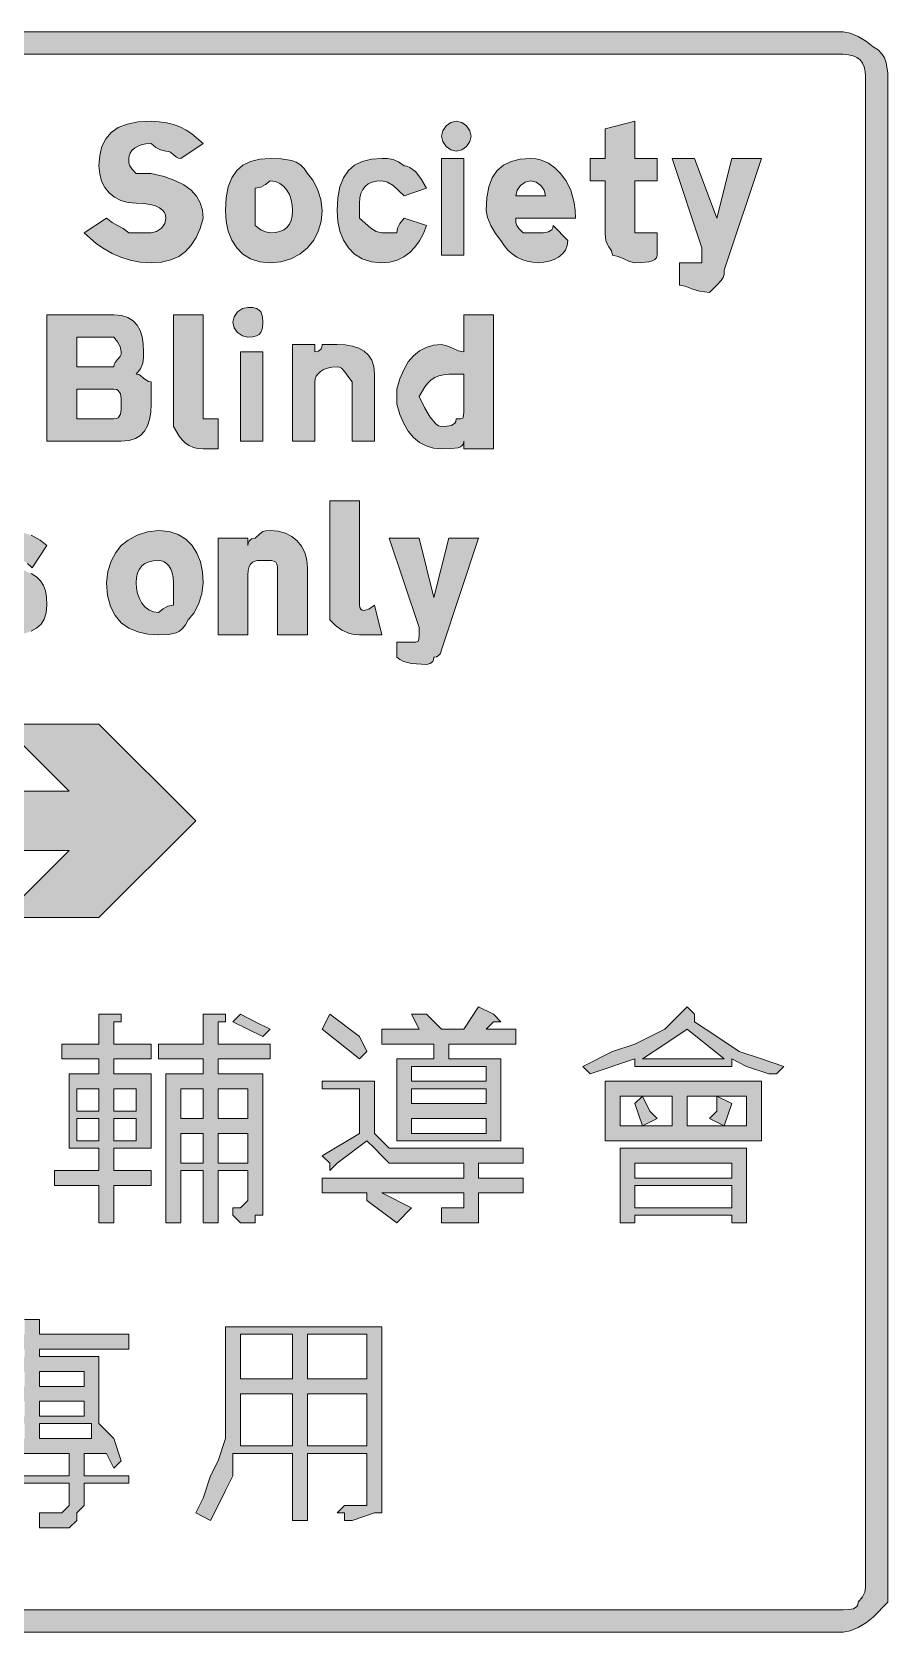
# Model space of a CAD drawing. Header units: metres. Extents: x 124 to 442, y 6 to 264.
# Drawn here: x 304.4 to 442.4, y 6 to 264 of the extents above; entities that cross this region are included whole.
import ezdxf

# ---------------------------------------------------------------- set-up
doc = ezdxf.new("R2010")
doc.units = ezdxf.units.M
doc.layers.add('FILL_BLACK_000000', color=7, linetype='Continuous', true_color=0x000000)

msp = doc.modelspace()

# ---------------------------------------------------------------- hatches: boundary and pattern name
at = {"layer": 'FILL_BLACK_000000', "true_color": 0x000000}
h = msp.add_hatch(color=7, dxfattribs=at)
h.dxf.hatch_style = 1
h.paths.add_polyline_path([(437.61, 263.25), (438.92, 262.48), (440.01, 261.6), (440.8, 261.1), (441.4, 260.49), (441.82, 259.81), (442.11, 259.05), (442.37, 257.38), (442.41, 255.6), (442.41, 14.4), (442.41, 13.2), (442.41, 10.8), (440.01, 8.4), (438.92, 7.52), (437.61, 6.75), (436.3, 6.21), (435.21, 6), (131.61, 6), (130.52, 6.21), (129.21, 6.75), (127.9, 7.52), (126.81, 8.4), (126.1, 9.28), (125.61, 10.05), (125.12, 10.59), (124.81, 10.75), (124.41, 10.8), (124.41, 14.4), (124.41, 255.6), (124.45, 257.38), (124.71, 259.05), (125, 259.81), (125.42, 260.49), (126.02, 261.1), (126.81, 261.6), (127.9, 262.48), (129.21, 263.25), (130.52, 263.79), (131.61, 264), (435.21, 264), (436.3, 263.79), (437.61, 263.25)])
h.paths.add_polyline_path([(128.52, 11.68), (129.21, 10.8), (129.26, 10.4), (129.42, 10.11), (129.96, 9.75), (130.73, 9.62), (131.61, 9.6), (435.21, 9.6), (436.09, 9.62), (436.86, 9.75), (437.4, 10.11), (437.56, 10.4), (437.61, 10.8), (438.3, 11.68), (438.66, 12.45), (438.81, 13.2), (438.81, 256.8), (438.75, 257.64), (438.58, 258.37), (438.3, 258.99), (437.91, 259.5), (437.4, 259.89), (436.78, 260.17), (436.05, 260.34), (435.21, 260.4), (131.61, 260.4), (130.73, 260.38), (129.96, 260.25), (129.42, 259.89), (129.26, 259.6), (129.21, 259.2), (128.81, 259.15), (128.52, 258.99), (128.16, 258.45), (128.03, 257.68), (128.01, 256.8), (128.01, 13.2), (128.16, 12.45), (128.52, 11.68)], flags=16)
h = msp.add_hatch(color=7, dxfattribs=at)
h.dxf.hatch_style = 1
h.paths.add_polyline_path([(319.92, 236.51), (318.75, 236.83), (317.73, 237.35), (316.86, 238.05), (316.16, 238.92), (315.64, 239.94), (315.32, 241.11), (315.21, 242.4), (315.32, 244.09), (315.68, 245.55), (316.29, 246.79), (317.16, 247.8), (318.32, 248.59), (319.77, 249.15), (321.53, 249.49), (323.61, 249.6), (324.91, 249.54), (326.1, 249.37), (327.22, 249.09), (328.26, 248.7), (329.25, 248.19), (330.19, 247.57), (332.01, 246), (328.41, 243.6), (328.01, 243.65), (327.7, 243.79), (327.21, 244.2), (326.72, 244.61), (326.41, 244.75), (326.01, 244.8), (325.13, 244.99), (324.36, 245.4), (323.61, 246), (322.77, 245.95), (322.03, 245.79), (321.42, 245.56), (320.91, 245.25), (320.52, 244.89), (320.23, 244.48), (320.07, 244.05), (320.01, 243.6), (320.03, 242.89), (320.16, 242.4), (320.52, 241.91), (321.21, 241.2), (323.61, 241.2), (325.69, 240.69), (327.45, 240.07), (328.9, 239.34), (330.06, 238.5), (330.93, 237.54), (331.54, 236.47), (331.9, 235.29), (332.01, 234), (331.5, 232.31), (330.87, 230.85), (330.09, 229.61), (329.16, 228.6), (328.06, 227.81), (326.78, 227.25), (325.3, 226.91), (323.61, 226.8), (321.87, 226.91), (320.23, 227.21), (318.72, 227.69), (317.31, 228.3), (316.02, 229.03), (314.83, 229.84), (312.81, 231.6), (316.41, 234), (317.31, 233.29), (318.21, 232.8), (319.11, 232.31), (320.01, 231.6), (323.61, 231.6), (324.49, 231.81), (325.26, 232.35), (325.8, 233.12), (326.01, 234), (325.95, 234.45), (325.77, 234.88), (325.44, 235.29), (324.96, 235.65), (324.31, 235.96), (323.48, 236.19), (322.45, 236.35), (321.21, 236.4), (319.92, 236.51)])
h = msp.add_hatch(color=7, dxfattribs=at)
h.dxf.hatch_style = 1
h.paths.add_polyline_path([(375, 246.32), (374.46, 245.55), (373.69, 245.01), (372.81, 244.8), (371.93, 245.01), (371.16, 245.55), (370.62, 246.32), (370.41, 247.2), (370.62, 248.08), (371.16, 248.85), (371.93, 249.39), (372.81, 249.6), (373.69, 249.39), (374.46, 248.85), (375, 248.08), (375.21, 247.2), (375, 246.32)])
h = msp.add_hatch(color=7, dxfattribs=at)
h.dxf.hatch_style = 1
h.paths.add_polyline_path([(401.61, 232.8), (401.61, 231.6), (402.81, 231.6), (404.01, 231.6), (405.21, 231.6), (405.21, 228), (405.1, 227.6), (404.82, 227.31), (404.39, 227.09), (403.86, 226.95), (402.68, 226.82), (401.61, 226.8), (400.71, 226.99), (399.81, 227.4), (398.91, 227.81), (398.01, 228), (397.82, 228.73), (397.41, 229.35), (397, 230.19), (396.86, 230.81), (396.81, 231.6), (396.81, 240), (394.41, 240), (394.41, 243.6), (396.81, 243.6), (396.81, 248.4), (401.61, 249.6), (401.61, 243.6), (405.21, 243.6), (405.21, 240), (401.61, 240), (401.61, 232.8)])
h = msp.add_hatch(color=7, dxfattribs=at)
h.dxf.hatch_style = 1
h.paths.add_polyline_path([(350.57, 231.86), (349.82, 230.43), (348.81, 229.2), (347.58, 228.19), (346.15, 227.44), (344.55, 226.96), (342.81, 226.8), (341.12, 226.96), (339.66, 227.44), (338.42, 228.19), (337.41, 229.2), (336.62, 230.43), (336.06, 231.86), (335.72, 233.46), (335.61, 235.2), (335.72, 237.28), (336.06, 239.04), (336.62, 240.49), (337.41, 241.65), (338.42, 242.52), (339.66, 243.13), (341.12, 243.49), (342.81, 243.6), (344.59, 243.56), (346.26, 243.3), (347.02, 243.01), (347.7, 242.59), (348.31, 241.99), (348.81, 241.2), (349.69, 240.09), (350.46, 238.65), (351, 236.98), (351.21, 235.2), (351.05, 233.46), (350.57, 231.86)])
h.paths.add_polyline_path([(346.18, 236.96), (345.9, 237.77), (345.51, 238.5), (345, 239.11), (344.38, 239.59), (343.65, 239.89), (342.81, 240), (342.06, 239.4), (341.29, 238.99), (340.41, 238.8), (340.41, 235.2), (340.41, 232.8), (341.29, 232.11), (342.06, 231.75), (342.81, 231.6), (343.65, 231.66), (344.38, 231.82), (345, 232.11), (345.51, 232.5), (345.9, 233.01), (346.18, 233.62), (346.35, 234.36), (346.41, 235.2), (346.35, 236.1), (346.18, 236.96)], flags=16)
h = msp.add_hatch(color=7, dxfattribs=at)
h.dxf.hatch_style = 1
h.paths.add_polyline_path([(359.97, 239.94), (359.23, 239.77), (358.62, 239.49), (358.11, 239.1), (357.72, 238.59), (357.43, 237.97), (357.27, 237.24), (357.21, 236.4), (357.21, 235.2), (357.21, 234), (359.01, 232.35), (359.91, 231.81), (360.81, 231.6), (363.21, 231.6), (363.36, 232.35), (363.72, 233.12), (364.41, 234), (368.01, 232.8), (367.5, 231.51), (366.88, 230.34), (366.15, 229.32), (365.31, 228.45), (364.35, 227.75), (363.28, 227.23), (362.1, 226.91), (360.81, 226.8), (359.12, 226.96), (357.66, 227.44), (356.42, 228.19), (355.41, 229.2), (354.62, 230.43), (354.06, 231.86), (353.72, 233.46), (353.61, 235.2), (353.72, 237.28), (354.06, 239.04), (354.62, 240.49), (355.41, 241.65), (356.42, 242.52), (357.66, 243.13), (359.12, 243.49), (360.81, 243.6), (361.71, 243.58), (362.61, 243.45), (363.51, 243.09), (364.41, 242.4), (364.86, 242.34), (365.31, 242.17), (366.21, 241.5), (367.11, 240.37), (368.01, 238.8), (364.41, 237.6), (362.61, 239.25), (361.71, 239.79), (360.81, 240), (359.97, 239.94)])
h = msp.add_hatch(color=7, dxfattribs=at)
h.dxf.hatch_style = 1
h.paths.add_polyline_path([(370.41, 243.6), (374.01, 243.6), (374.01, 228), (370.41, 228), (370.41, 243.6)])
h = msp.add_hatch(color=7, dxfattribs=at)
h.dxf.hatch_style = 1
h.paths.add_polyline_path([(382.56, 232.8), (382.92, 232.31), (383.61, 231.6), (386.01, 231.6), (386.89, 231.62), (387.66, 231.75), (388.2, 232.11), (388.36, 232.4), (388.41, 232.8), (390.81, 230.4), (390.7, 229.56), (390.4, 228.82), (389.92, 228.21), (389.31, 227.7), (388.58, 227.31), (387.77, 227.02), (386.91, 226.86), (386.01, 226.8), (385.11, 226.86), (384.23, 227.02), (383.37, 227.31), (382.56, 227.7), (381.8, 228.21), (381.12, 228.82), (380.51, 229.56), (380.01, 230.4), (379.13, 231.49), (378.36, 232.8), (377.82, 234.11), (377.61, 235.2), (377.72, 237.28), (378.06, 239.04), (378.62, 240.49), (379.41, 241.65), (380.42, 242.52), (381.66, 243.13), (383.12, 243.49), (384.81, 243.6), (385.66, 243.55), (386.4, 243.39), (387.66, 242.85), (388.69, 242.08), (389.61, 241.2), (390.49, 240.07), (391.26, 238.5), (391.8, 236.47), (391.96, 235.29), (392.01, 234), (382.41, 234), (382.43, 233.29), (382.56, 232.8)])
h.paths.add_polyline_path([(383.16, 239.25), (382.62, 238.48), (382.41, 237.6), (387.21, 237.6), (387, 238.48), (386.46, 239.25), (385.69, 239.79), (384.81, 240), (383.93, 239.79), (383.16, 239.25)], flags=16)
h = msp.add_hatch(color=7, dxfattribs=at)
h.dxf.hatch_style = 1
h.paths.add_polyline_path([(411.21, 243.6), (414.81, 234), (417.21, 243.6), (422.01, 243.6), (416.01, 225.6), (415.99, 224.89), (415.86, 224.4), (415.5, 223.91), (414.81, 223.2), (413.61, 222), (412.02, 222.19), (410.76, 222.6), (409.73, 223.01), (408.81, 223.2), (408.81, 226.8), (410.01, 226.8), (411.21, 226.8), (412.41, 226.8), (412.41, 228), (412.41, 229.2), (407.61, 243.6), (411.21, 243.6)])
h = msp.add_hatch(color=7, dxfattribs=at)
h.dxf.hatch_style = 1
h.paths.add_polyline_path([(341.57, 216.32), (341.31, 215.55), (341.02, 215.24), (340.6, 215.01), (340, 214.85), (339.21, 214.8), (338.33, 215.01), (337.56, 215.55), (337.02, 216.32), (336.81, 217.2), (337.02, 218.08), (337.56, 218.85), (338.33, 219.39), (339.21, 219.6), (340, 219.55), (340.6, 219.39), (341.02, 219.16), (341.31, 218.85), (341.57, 218.08), (341.61, 217.2), (341.57, 216.32)])
h = msp.add_hatch(color=7, dxfattribs=at)
h.dxf.hatch_style = 1
h.paths.add_polyline_path([(317.61, 218.4), (318.85, 218.29), (319.88, 217.97), (320.71, 217.45), (321.36, 216.75), (321.84, 215.88), (322.17, 214.86), (322.35, 213.69), (322.41, 212.4), (322.39, 211.5), (322.26, 210.6), (321.9, 209.7), (321.21, 208.8), (321.61, 208.75), (321.92, 208.61), (322.41, 208.2), (322.9, 207.79), (323.21, 207.65), (323.61, 207.6), (323.61, 204), (323.55, 202.71), (323.37, 201.54), (323.04, 200.52), (322.56, 199.65), (321.91, 198.95), (321.08, 198.43), (320.05, 198.11), (318.81, 198), (317.61, 198), (316.41, 198), (306.81, 198), (306.81, 218.4), (315.21, 218.4), (316.41, 218.4), (317.61, 218.4)])
h.paths.add_polyline_path([(317.61, 201.6), (318.01, 201.65), (318.3, 201.81), (318.66, 202.35), (318.79, 203.12), (318.81, 204), (318.79, 204.88), (318.66, 205.65), (318.3, 206.19), (318.01, 206.35), (317.61, 206.4), (316.41, 206.4), (315.21, 206.4), (311.61, 206.4), (311.61, 201.6), (316.41, 201.6), (317.61, 201.6)], flags=16)
h.paths.add_polyline_path([(317.61, 210), (317.66, 210.4), (317.8, 210.71), (318.21, 211.2), (318.62, 211.69), (318.76, 212), (318.81, 212.4), (318.62, 213.28), (318.21, 214.05), (317.61, 214.8), (316.41, 214.8), (311.61, 214.8), (311.61, 210), (316.41, 210), (317.61, 210)], flags=16)
h = msp.add_hatch(color=7, dxfattribs=at)
h.dxf.hatch_style = 1
h.paths.add_polyline_path([(332.01, 202.8), (332.01, 201.6), (334.41, 201.6), (334.41, 198), (334.41, 196.8), (332.01, 196.8), (331.16, 196.86), (330.42, 197.02), (329.75, 197.31), (329.16, 197.7), (328.62, 198.21), (328.13, 198.82), (327.21, 200.4), (327.21, 218.4), (332.01, 218.4), (332.01, 202.8)])
h = msp.add_hatch(color=7, dxfattribs=at)
h.dxf.hatch_style = 1
h.paths.add_polyline_path([(378.81, 218.4), (378.81, 196.8), (374.01, 196.8), (374.01, 198), (373.95, 197.6), (373.78, 197.31), (373.5, 197.09), (373.11, 196.95), (371.98, 196.82), (370.41, 196.8), (369.12, 196.91), (367.93, 197.25), (366.87, 197.81), (365.91, 198.6), (365.07, 199.61), (364.33, 200.85), (363.72, 202.31), (363.21, 204), (363.21, 205.2), (363.21, 206.4), (363.72, 208.09), (364.33, 209.55), (365.07, 210.79), (365.91, 211.8), (366.87, 212.59), (367.93, 213.15), (369.12, 213.49), (370.41, 213.6), (371.31, 213.41), (372.21, 213), (373.11, 212.59), (374.01, 212.4), (374.01, 218.4), (378.81, 218.4)])
h.paths.add_polyline_path([(370.02, 208.57), (369.35, 208.29), (368.76, 207.9), (368.22, 207.39), (367.73, 206.77), (366.81, 205.2), (367.71, 203.44), (368.61, 201.9), (369.51, 200.81), (369.96, 200.51), (370.41, 200.4), (371.29, 200.42), (372.06, 200.55), (372.6, 200.91), (372.76, 201.2), (372.81, 201.6), (373.5, 201.62), (373.86, 201.75), (373.99, 202.11), (374.01, 202.8), (374.01, 206.4), (374.01, 207.6), (374.01, 208.8), (371.61, 208.8), (370.76, 208.74), (370.02, 208.57)], flags=16)
h = msp.add_hatch(color=7, dxfattribs=at)
h.dxf.hatch_style = 1
h.paths.add_polyline_path([(338.01, 212.4), (341.61, 212.4), (341.61, 198), (338.01, 198), (338.01, 212.4)])
h = msp.add_hatch(color=7, dxfattribs=at)
h.dxf.hatch_style = 1
h.paths.add_polyline_path([(352.77, 209.95), (352.03, 209.79), (351.42, 209.56), (350.91, 209.25), (350.52, 208.89), (350.23, 208.48), (350.07, 208.05), (350.01, 207.6), (350.01, 198), (346.41, 198), (346.41, 213.6), (350.01, 213.6), (350.01, 212.4), (350.61, 212.55), (351.02, 212.91), (351.16, 213.2), (351.21, 213.6), (353.61, 213.6), (354.9, 213.54), (356.07, 213.36), (357.09, 213.03), (357.96, 212.55), (358.66, 211.9), (359.18, 211.07), (359.5, 210.04), (359.61, 208.8), (359.61, 207.6), (359.61, 198), (356.01, 198), (356.01, 206.4), (356.01, 207.6), (355.3, 208.48), (354.81, 209.25), (354.32, 209.79), (354.01, 209.95), (353.61, 210), (352.77, 209.95)])
h = msp.add_hatch(color=7, dxfattribs=at)
h.dxf.hatch_style = 1
h.paths.add_polyline_path([(357.21, 171.6), (357.26, 171.21), (357.42, 170.92), (357.65, 170.76), (357.96, 170.7), (358.73, 170.92), (359.61, 171.6), (360.81, 166.8), (359.61, 166.8), (357.21, 166.8), (356.36, 166.85), (355.62, 167.01), (354.36, 167.55), (353.33, 168.32), (352.41, 169.2), (352.41, 170.4), (352.41, 188.4), (357.21, 188.4), (357.21, 171.6)])
h = msp.add_hatch(color=7, dxfattribs=at)
h.dxf.hatch_style = 1
h.paths.add_polyline_path([(306.7, 170.36), (306.38, 169.33), (305.86, 168.5), (305.16, 167.85), (304.29, 167.37), (303.27, 167.04), (302.1, 166.86), (300.81, 166.8), (299.52, 166.85), (298.33, 167.01), (296.31, 167.55), (294.73, 168.32), (293.61, 169.2), (296.01, 172.8), (298.41, 170.4), (300.81, 170.4), (302.01, 170.4), (302.01, 171.6), (301.95, 172), (301.78, 172.29), (301.5, 172.51), (301.11, 172.65), (299.98, 172.78), (298.41, 172.8), (296.82, 173.72), (295.56, 174.75), (294.53, 176.01), (293.61, 177.6), (294.57, 180.06), (295.15, 181.08), (295.86, 181.95), (296.74, 182.65), (297.83, 183.17), (299.17, 183.49), (300.81, 183.6), (302.59, 183.39), (304.26, 182.85), (305.7, 182.08), (306.81, 181.2), (304.41, 177.6), (303.7, 178.29), (303.21, 178.65), (302.72, 178.78), (302.01, 178.8), (301.96, 179.2), (301.82, 179.49), (301.41, 179.85), (300.81, 180), (299.93, 179.81), (299.16, 179.4), (298.41, 178.8), (298.43, 178.11), (298.56, 177.75), (298.92, 177.62), (299.61, 177.6), (302.01, 177.6), (303.25, 177.15), (304.28, 176.66), (305.11, 176.12), (305.76, 175.5), (306.24, 174.76), (306.57, 173.89), (306.75, 172.84), (306.81, 171.6), (306.7, 170.36)])
h = msp.add_hatch(color=7, dxfattribs=at)
h.dxf.hatch_style = 1
h.paths.add_polyline_path([(331.26, 171.75), (330.49, 170.31), (329.61, 169.2), (329.16, 168.41), (328.69, 167.81), (328.2, 167.39), (327.66, 167.1), (326.4, 166.84), (324.81, 166.8), (323.07, 166.91), (321.47, 167.27), (320.04, 167.88), (318.81, 168.75), (317.8, 169.91), (317.05, 171.36), (316.57, 173.12), (316.41, 175.2), (316.62, 176.98), (317.16, 178.65), (317.93, 180.09), (318.81, 181.2), (319.92, 182.08), (321.36, 182.85), (323.03, 183.39), (324.81, 183.6), (326.5, 183.44), (327.96, 182.96), (329.2, 182.21), (330.21, 181.2), (331, 179.97), (331.56, 178.54), (331.9, 176.94), (332.01, 175.2), (331.8, 173.42), (331.26, 171.75)])
h.paths.add_polyline_path([(327, 176.77), (326.77, 177.39), (326.46, 177.9), (326.1, 178.29), (325.69, 178.57), (325.26, 178.74), (324.81, 178.8), (323.97, 178.74), (323.23, 178.57), (322.62, 178.29), (322.11, 177.9), (321.72, 177.39), (321.43, 176.77), (321.27, 176.04), (321.21, 175.2), (321.27, 174.3), (321.43, 173.44), (321.72, 172.63), (322.11, 171.9), (322.62, 171.29), (323.23, 170.81), (323.97, 170.51), (324.81, 170.4), (325.56, 171), (326.33, 171.41), (327.21, 171.6), (327.21, 175.2), (327.16, 176.04), (327, 176.77)], flags=16)
h = msp.add_hatch(color=7, dxfattribs=at)
h.dxf.hatch_style = 1
h.paths.add_polyline_path([(340.73, 178.76), (339.96, 178.5), (339.65, 178.21), (339.42, 177.79), (339.26, 177.19), (339.21, 176.4), (339.21, 166.8), (334.41, 166.8), (334.41, 182.4), (339.21, 182.4), (339.21, 181.2), (339.26, 181.6), (339.4, 181.89), (339.81, 182.25), (340.41, 182.4), (341.12, 183.09), (341.61, 183.45), (342.1, 183.58), (342.81, 183.6), (344.1, 183.49), (345.27, 183.17), (346.29, 182.65), (347.16, 181.95), (347.86, 181.08), (348.38, 180.06), (348.7, 178.89), (348.81, 177.6), (348.81, 166.8), (344.01, 166.8), (344.01, 176.4), (343.97, 177.79), (343.88, 178.21), (343.71, 178.5), (343.42, 178.67), (343, 178.76), (341.61, 178.8), (340.73, 178.76)])
h = msp.add_hatch(color=7, dxfattribs=at)
h.dxf.hatch_style = 1
h.paths.add_polyline_path([(366.81, 182.4), (369.21, 172.8), (371.61, 182.4), (376.41, 182.4), (370.41, 164.4), (370.26, 163.8), (369.9, 163.39), (369.61, 163.25), (369.21, 163.2), (369.16, 162.8), (369.02, 162.51), (368.61, 162.15), (368.01, 162), (365.61, 162.15), (364.3, 162.51), (363.71, 162.8), (363.21, 163.2), (363.21, 165.6), (364.41, 165.6), (365.61, 165.6), (366.3, 165.62), (366.66, 165.75), (366.79, 166.11), (366.81, 166.8), (366.81, 168), (362.01, 182.4), (366.81, 182.4)])
h = msp.add_hatch(color=7, dxfattribs=at)
h.dxf.hatch_style = 1
h.paths.add_polyline_path([(310.41, 132), (236.01, 132), (236.01, 141.6), (310.41, 141.6), (299.61, 152.4), (315.21, 152.4), (330.81, 136.8), (315.21, 121.2), (299.61, 121.2), (310.41, 132)])
h = msp.add_hatch(color=7, dxfattribs=at)
h.dxf.hatch_style = 1
h.paths.add_polyline_path([(369.21, 98.4), (369.21, 100.8), (360.81, 100.8), (360.81, 103.2), (366.81, 103.2), (365.61, 105.6), (368.01, 105.6), (370.41, 103.2), (374.01, 103.2), (376.41, 106.8), (378.81, 105.6), (380.01, 104.4), (378.81, 104.4), (377.61, 103.2), (382.41, 103.2), (382.41, 100.8), (371.61, 100.8), (371.61, 98.4), (380.01, 98.4), (380.01, 85.2), (363.21, 85.2), (363.21, 98.4), (369.21, 98.4)])
h.paths.add_polyline_path([(365.61, 88.8), (365.61, 86.4), (377.61, 86.4), (377.61, 88.8), (365.61, 88.8)], flags=16)
h.paths.add_polyline_path([(377.61, 91.2), (377.61, 93.6), (365.61, 93.6), (365.61, 91.2), (377.61, 91.2)], flags=16)
h.paths.add_polyline_path([(365.61, 94.8), (377.61, 94.8), (377.61, 97.2), (365.61, 97.2), (365.61, 94.8)], flags=16)
h = msp.add_hatch(color=7, dxfattribs=at)
h.dxf.hatch_style = 1
h.paths.add_polyline_path([(410.01, 106.8), (411.21, 105.6), (411.21, 104.4), (414.81, 102), (418.41, 99.6), (422.01, 98.4), (425.61, 97.2), (424.41, 96), (423.21, 96), (419.61, 97.2), (417.21, 98.4), (417.21, 97.2), (401.61, 97.2), (401.61, 98.4), (394.41, 96), (393.21, 97.2), (398.01, 99.6), (401.61, 100.8), (406.41, 103.2), (410.01, 106.8)])
h.paths.add_polyline_path([(406.41, 100.8), (402.81, 98.4), (416.01, 98.4), (410.01, 103.2), (406.41, 100.8)], flags=16)
h = msp.add_hatch(color=7, dxfattribs=at)
h.dxf.hatch_style = 1
h.paths.add_polyline_path([(310.41, 96), (315.21, 96), (315.21, 98.4), (309.21, 98.4), (309.21, 100.8), (315.21, 100.8), (315.21, 105.6), (317.61, 105.6), (318.81, 105.6), (318.81, 104.4), (317.61, 104.4), (317.61, 100.8), (323.61, 100.8), (323.61, 98.4), (317.61, 98.4), (317.61, 96), (323.61, 96), (323.61, 84), (317.61, 84), (317.61, 80.4), (323.61, 80.4), (323.61, 78), (317.61, 78), (317.61, 72), (315.21, 72), (315.21, 78), (308.01, 78), (308.01, 80.4), (315.21, 80.4), (315.21, 84), (310.41, 84), (310.41, 96)])
h.paths.add_polyline_path([(321.21, 85.2), (321.21, 88.8), (317.61, 88.8), (317.61, 85.2), (321.21, 85.2)], flags=16)
h.paths.add_polyline_path([(317.61, 93.6), (317.61, 90), (321.21, 90), (321.21, 93.6), (317.61, 93.6)], flags=16)
h.paths.add_polyline_path([(315.21, 90), (315.21, 93.6), (311.61, 93.6), (311.61, 90), (315.21, 90)], flags=16)
h.paths.add_polyline_path([(311.61, 85.2), (315.21, 85.2), (315.21, 88.8), (311.61, 88.8), (311.61, 85.2)], flags=16)
h = msp.add_hatch(color=7, dxfattribs=at)
h.dxf.hatch_style = 1
h.paths.add_polyline_path([(332.01, 100.8), (332.01, 105.6), (334.41, 105.6), (335.61, 105.6), (335.61, 104.4), (334.41, 104.4), (334.41, 100.8), (342.81, 100.8), (342.81, 98.4), (334.41, 98.4), (334.41, 96), (341.61, 96), (341.61, 75.6), (341.61, 74.4), (341.61, 73.2), (340.41, 73.2), (340.41, 72), (338.01, 72), (336.81, 73.2), (336.81, 74.4), (338.01, 74.4), (339.21, 75.6), (339.21, 80.4), (334.41, 80.4), (334.41, 72), (332.01, 72), (332.01, 80.4), (328.41, 80.4), (328.41, 72), (326.01, 72), (326.01, 96), (332.01, 96), (332.01, 98.4), (324.81, 98.4), (324.81, 100.8), (332.01, 100.8)])
h.paths.add_polyline_path([(328.41, 93.6), (328.41, 88.8), (332.01, 88.8), (332.01, 93.6), (328.41, 93.6)], flags=16)
h.paths.add_polyline_path([(328.41, 86.4), (328.41, 81.6), (332.01, 81.6), (332.01, 86.4), (328.41, 86.4)], flags=16)
h.paths.add_polyline_path([(334.41, 86.4), (334.41, 81.6), (339.21, 81.6), (339.21, 86.4), (334.41, 86.4)], flags=16)
h.paths.add_polyline_path([(334.41, 88.8), (339.21, 88.8), (339.21, 93.6), (334.41, 93.6), (334.41, 88.8)], flags=16)
h = msp.add_hatch(color=7, dxfattribs=at)
h.dxf.hatch_style = 1
h.paths.add_polyline_path([(338.01, 105.6), (340.41, 104.4), (342.81, 103.2), (341.61, 102), (336.81, 104.4), (338.01, 105.6)])
h = msp.add_hatch(color=7, dxfattribs=at)
h.dxf.hatch_style = 1
h.paths.add_polyline_path([(357.21, 102), (358.41, 99.6), (357.21, 98.4), (351.21, 103.2), (352.41, 105.6), (357.21, 102)])
h = msp.add_hatch(color=7, dxfattribs=at)
h.dxf.hatch_style = 1
h.paths.add_polyline_path([(358.41, 76.8), (351.21, 76.8), (351.21, 79.2), (374.01, 79.2), (374.01, 81.6), (363.21, 81.6), (362.01, 81.6), (360.81, 82.8), (359.61, 84), (358.41, 85.2), (353.61, 81.6), (352.41, 80.4), (352.41, 81.6), (351.21, 82.8), (357.21, 86.4), (357.21, 93.6), (351.21, 93.6), (351.21, 94.8), (359.61, 94.8), (359.61, 86.4), (360.81, 85.2), (362.01, 84), (363.21, 84), (383.61, 84), (383.61, 82.8), (383.61, 81.6), (382.41, 81.6), (376.41, 81.6), (376.41, 79.2), (383.61, 79.2), (383.61, 76.8), (376.41, 76.8), (376.41, 74.4), (376.41, 73.2), (376.41, 72), (375.21, 72), (374.01, 72), (370.41, 72), (370.41, 73.2), (370.41, 74.4), (372.81, 74.4), (374.01, 74.4), (374.01, 76.8), (360.81, 76.8), (365.61, 74.4), (363.21, 72), (358.41, 75.6), (358.41, 76.8)])
h = msp.add_hatch(color=7, dxfattribs=at)
h.dxf.hatch_style = 1
h.paths.add_polyline_path([(422.01, 85.2), (396.81, 85.2), (396.81, 94.8), (422.01, 94.8), (422.01, 85.2)])
h.paths.add_polyline_path([(407.61, 92.4), (399.21, 92.4), (399.21, 87.6), (407.61, 87.6), (407.61, 92.4)], flags=16)
h.paths.add_polyline_path([(419.61, 87.6), (419.61, 92.4), (410.01, 92.4), (410.01, 87.6), (419.61, 87.6)], flags=16)
h = msp.add_hatch(color=7, dxfattribs=at)
h.dxf.hatch_style = 1
h.paths.add_polyline_path([(404.01, 90), (405.21, 88.8), (402.81, 87.6), (401.61, 91.2), (402.81, 92.4), (404.01, 90)])
h = msp.add_hatch(color=7, dxfattribs=at)
h.dxf.hatch_style = 1
h.paths.add_polyline_path([(416.01, 87.6), (413.61, 88.8), (414.81, 90), (414.81, 92.4), (417.21, 91.2), (416.01, 87.6)])
h = msp.add_hatch(color=7, dxfattribs=at)
h.dxf.hatch_style = 1
h.paths.add_polyline_path([(401.61, 72), (399.21, 72), (399.21, 84), (419.61, 84), (419.61, 72), (417.21, 72), (417.21, 73.2), (401.61, 73.2), (401.61, 72)])
h.paths.add_polyline_path([(417.21, 78), (401.61, 78), (401.61, 74.4), (417.21, 74.4), (417.21, 78)], flags=16)
h.paths.add_polyline_path([(417.21, 79.2), (417.21, 81.6), (401.61, 81.6), (401.61, 79.2), (417.21, 79.2)], flags=16)
h = msp.add_hatch(color=7, dxfattribs=at)
h.dxf.hatch_style = 1
h.paths.add_polyline_path([(303.21, 50.4), (303.21, 51.6), (288.81, 51.6), (288.81, 52.8), (288.81, 54), (303.21, 54), (303.21, 56.4), (305.61, 56.4), (305.61, 55.2), (305.61, 54), (320.01, 54), (320.01, 52.8), (320.01, 51.6), (305.61, 51.6), (305.61, 50.4), (315.21, 50.4), (315.21, 49.2), (315.21, 39.6), (317.61, 37.2), (318.81, 33.6), (317.61, 32.4), (316.41, 34.8), (312.81, 34.8), (312.81, 31.2), (320.01, 31.2), (320.01, 30), (312.81, 30), (312.81, 26.4), (311.61, 25.2), (311.61, 24), (310.41, 22.8), (309.21, 22.8), (306.81, 22.8), (305.61, 22.8), (305.61, 24), (305.61, 25.2), (306.81, 25.2), (309.21, 25.2), (310.41, 26.4), (310.41, 30), (297.21, 30), (299.61, 27.6), (300.81, 25.2), (299.61, 24), (297.21, 26.4), (294.81, 28.8), (296.01, 30), (287.61, 30), (287.61, 31.2), (310.41, 31.2), (310.41, 34.8), (292.41, 34.8), (291.21, 33.6), (290.01, 33.6), (290.01, 34.8), (290.01, 36), (303.21, 37.2), (303.21, 39.6), (293.61, 39.6), (292.41, 39.6), (292.41, 49.2), (293.61, 50.4), (303.21, 50.4)])
h.paths.add_polyline_path([(314.01, 39.6), (305.61, 39.6), (305.61, 37.2), (314.01, 37.2), (314.01, 38.4), (314.01, 39.6)], flags=16)
h.paths.add_polyline_path([(305.61, 42), (305.61, 40.8), (312.81, 40.8), (312.81, 42), (312.81, 43.2), (305.61, 43.2), (305.61, 42)], flags=16)
h.paths.add_polyline_path([(312.81, 45.6), (312.81, 48), (305.61, 48), (305.61, 45.6), (312.81, 45.6)], flags=16)
h.paths.add_polyline_path([(294.81, 48), (294.81, 45.6), (296.01, 45.6), (303.21, 45.6), (303.21, 48), (296.01, 48), (294.81, 48)], flags=16)
h.paths.add_polyline_path([(303.21, 42), (303.21, 43.2), (296.01, 43.2), (294.81, 43.2), (294.81, 42), (296.01, 40.8), (303.21, 40.8), (303.21, 42)], flags=16)
h = msp.add_hatch(color=7, dxfattribs=at)
h.dxf.hatch_style = 1
h.paths.add_polyline_path([(360.81, 26.4), (360.81, 25.2), (359.61, 25.2), (356.01, 24), (354.81, 24), (354.81, 25.2), (353.61, 25.2), (354.81, 26.4), (358.41, 26.4), (358.41, 27.6), (358.41, 28.8), (358.41, 34.8), (348.81, 34.8), (348.81, 24), (346.41, 24), (346.41, 34.8), (336.81, 34.8), (336.81, 31.2), (335.61, 28.8), (334.41, 26.4), (333.21, 24), (330.81, 25.2), (332.01, 27.6), (333.21, 31.2), (334.41, 33.6), (335.61, 37.2), (335.61, 55.2), (360.81, 55.2), (360.81, 27.6), (360.81, 26.4)])
h.paths.add_polyline_path([(348.81, 36), (358.41, 36), (358.41, 44.4), (348.81, 44.4), (348.81, 36)], flags=16)
h.paths.add_polyline_path([(348.81, 46.8), (358.41, 46.8), (358.41, 54), (348.81, 54), (348.81, 46.8)], flags=16)
h.paths.add_polyline_path([(338.01, 54), (338.01, 46.8), (346.41, 46.8), (346.41, 54), (338.01, 54)], flags=16)
h.paths.add_polyline_path([(346.41, 36), (346.41, 44.4), (338.01, 44.4), (338.01, 36), (346.41, 36)], flags=16)

# ---------------------------------------------------------------- linework, layer by layer
at = {"layer": 'FILL_BLACK_000000', "lineweight": 0, "true_color": 0x000000}
for points in [[(131.61, 264), (435.21, 264), (436.3, 263.79), (437.61, 263.25), (438.92, 262.48), (440.01, 261.6), (440.8, 261.1), (441.4, 260.49), (441.82, 259.81), (442.11, 259.05), (442.37, 257.38), (442.41, 255.6), (442.41, 14.4), (442.41, 13.2), (442.41, 10.8), (440.01, 8.4), (438.92, 7.52), (437.61, 6.75), (436.3, 6.21), (435.21, 6), (131.61, 6)], [(131.61, 9.6), (435.21, 9.6), (436.09, 9.62), (436.86, 9.75), (437.4, 10.11), (437.56, 10.4), (437.61, 10.8), (438.3, 11.68), (438.66, 12.45), (438.81, 13.2), (438.81, 256.8), (438.75, 257.64), (438.58, 258.37), (438.3, 258.99), (437.91, 259.5), (437.4, 259.89), (436.78, 260.17), (436.05, 260.34), (435.21, 260.4), (131.61, 260.4)], [(304.26, 182.85), (305.7, 182.08), (306.81, 181.2), (304.41, 177.6), (303.7, 178.29)], [(304.28, 176.66), (305.11, 176.12), (305.76, 175.5), (306.24, 174.76), (306.57, 173.89), (306.75, 172.84), (306.81, 171.6), (306.7, 170.36), (306.38, 169.33), (305.86, 168.5), (305.16, 167.85), (304.29, 167.37)], [(303.21, 56.4), (305.61, 56.4), (305.61, 55.2), (305.61, 54), (320.01, 54), (320.01, 52.8), (320.01, 51.6), (305.61, 51.6), (305.61, 50.4), (315.21, 50.4), (315.21, 49.2), (315.21, 39.6), (317.61, 37.2), (318.81, 33.6), (317.61, 32.4), (316.41, 34.8), (312.81, 34.8), (312.81, 31.2), (320.01, 31.2), (320.01, 30), (312.81, 30), (312.81, 26.4), (311.61, 25.2), (311.61, 24), (310.41, 22.8), (309.21, 22.8), (306.81, 22.8), (305.61, 22.8), (305.61, 24), (305.61, 25.2), (306.81, 25.2), (309.21, 25.2), (310.41, 26.4), (310.41, 30), (297.21, 30)], [(287.61, 31.2), (310.41, 31.2), (310.41, 34.8), (292.41, 34.8)]]:
    msp.add_lwpolyline(points, dxfattribs=at)
for points in [[(319.92, 236.51), (318.75, 236.83), (317.73, 237.35), (316.86, 238.05), (316.16, 238.92), (315.64, 239.94), (315.32, 241.11), (315.21, 242.4), (315.32, 244.09), (315.68, 245.55), (316.29, 246.79), (317.16, 247.8), (318.32, 248.59), (319.77, 249.15), (321.53, 249.49), (323.61, 249.6), (324.91, 249.54), (326.1, 249.37), (327.22, 249.09), (328.26, 248.7), (329.25, 248.19), (330.19, 247.57), (332.01, 246), (328.41, 243.6), (328.01, 243.65), (327.7, 243.79), (327.21, 244.2), (326.72, 244.61), (326.41, 244.75), (326.01, 244.8), (325.13, 244.99), (324.36, 245.4), (323.61, 246), (322.77, 245.95), (322.03, 245.79), (321.42, 245.56), (320.91, 245.25), (320.52, 244.89), (320.23, 244.48), (320.07, 244.05), (320.01, 243.6), (320.03, 242.89), (320.16, 242.4), (320.52, 241.91), (321.21, 241.2), (323.61, 241.2), (325.69, 240.69), (327.45, 240.07), (328.9, 239.34), (330.06, 238.5), (330.93, 237.54), (331.54, 236.47), (331.9, 235.29), (332.01, 234), (331.5, 232.31), (330.87, 230.85), (330.09, 229.61), (329.16, 228.6), (328.06, 227.81), (326.78, 227.25), (325.3, 226.91), (323.61, 226.8), (321.87, 226.91), (320.23, 227.21), (318.72, 227.69), (317.31, 228.3), (316.02, 229.03), (314.83, 229.84), (312.81, 231.6), (316.41, 234), (317.31, 233.29), (318.21, 232.8), (319.11, 232.31), (320.01, 231.6), (323.61, 231.6), (324.49, 231.81), (325.26, 232.35), (325.8, 233.12), (326.01, 234), (325.95, 234.45), (325.77, 234.88), (325.44, 235.29), (324.96, 235.65), (324.31, 235.96), (323.48, 236.19), (322.45, 236.35), (321.21, 236.4)], [(375, 246.32), (374.46, 245.55), (373.69, 245.01), (372.81, 244.8), (371.93, 245.01), (371.16, 245.55), (370.62, 246.32), (370.41, 247.2), (370.62, 248.08), (371.16, 248.85), (371.93, 249.39), (372.81, 249.6), (373.69, 249.39), (374.46, 248.85), (375, 248.08), (375.21, 247.2)], [(401.61, 232.8), (401.61, 231.6), (402.81, 231.6), (404.01, 231.6), (405.21, 231.6), (405.21, 228), (405.1, 227.6), (404.82, 227.31), (404.39, 227.09), (403.86, 226.95), (402.68, 226.82), (401.61, 226.8), (400.71, 226.99), (399.81, 227.4), (398.91, 227.81), (398.01, 228), (397.82, 228.73), (397.41, 229.35), (397, 230.19), (396.86, 230.81), (396.81, 231.6), (396.81, 240), (394.41, 240), (394.41, 243.6), (396.81, 243.6), (396.81, 248.4), (401.61, 249.6), (401.61, 243.6), (405.21, 243.6), (405.21, 240), (401.61, 240)], [(350.57, 231.86), (349.82, 230.43), (348.81, 229.2), (347.58, 228.19), (346.15, 227.44), (344.55, 226.96), (342.81, 226.8), (341.12, 226.96), (339.66, 227.44), (338.42, 228.19), (337.41, 229.2), (336.62, 230.43), (336.06, 231.86), (335.72, 233.46), (335.61, 235.2), (335.72, 237.28), (336.06, 239.04), (336.62, 240.49), (337.41, 241.65), (338.42, 242.52), (339.66, 243.13), (341.12, 243.49), (342.81, 243.6), (344.59, 243.56), (346.26, 243.3), (347.02, 243.01), (347.7, 242.59), (348.31, 241.99), (348.81, 241.2), (349.69, 240.09), (350.46, 238.65), (351, 236.98), (351.21, 235.2), (351.05, 233.46)], [(359.97, 239.94), (359.23, 239.77), (358.62, 239.49), (358.11, 239.1), (357.72, 238.59), (357.43, 237.97), (357.27, 237.24), (357.21, 236.4), (357.21, 235.2), (357.21, 234), (359.01, 232.35), (359.91, 231.81), (360.81, 231.6), (363.21, 231.6), (363.36, 232.35), (363.72, 233.12), (364.41, 234), (368.01, 232.8), (367.5, 231.51), (366.88, 230.34), (366.15, 229.32), (365.31, 228.45), (364.35, 227.75), (363.28, 227.23), (362.1, 226.91), (360.81, 226.8), (359.12, 226.96), (357.66, 227.44), (356.42, 228.19), (355.41, 229.2), (354.62, 230.43), (354.06, 231.86), (353.72, 233.46), (353.61, 235.2), (353.72, 237.28), (354.06, 239.04), (354.62, 240.49), (355.41, 241.65), (356.42, 242.52), (357.66, 243.13), (359.12, 243.49), (360.81, 243.6), (361.71, 243.58), (362.61, 243.45), (363.51, 243.09), (364.41, 242.4), (364.86, 242.34), (365.31, 242.17), (366.21, 241.5), (367.11, 240.37), (368.01, 238.8), (364.41, 237.6), (362.61, 239.25), (361.71, 239.79), (360.81, 240)], [(370.41, 243.6), (374.01, 243.6), (374.01, 228), (370.41, 228)], [(382.56, 232.8), (382.92, 232.31), (383.61, 231.6), (386.01, 231.6), (386.89, 231.62), (387.66, 231.75), (388.2, 232.11), (388.36, 232.4), (388.41, 232.8), (390.81, 230.4), (390.7, 229.56), (390.4, 228.82), (389.92, 228.21), (389.31, 227.7), (388.58, 227.31), (387.77, 227.02), (386.91, 226.86), (386.01, 226.8), (385.11, 226.86), (384.23, 227.02), (383.37, 227.31), (382.56, 227.7), (381.8, 228.21), (381.12, 228.82), (380.51, 229.56), (380.01, 230.4), (379.13, 231.49), (378.36, 232.8), (377.82, 234.11), (377.61, 235.2), (377.72, 237.28), (378.06, 239.04), (378.62, 240.49), (379.41, 241.65), (380.42, 242.52), (381.66, 243.13), (383.12, 243.49), (384.81, 243.6), (385.66, 243.55), (386.4, 243.39), (387.66, 242.85), (388.69, 242.08), (389.61, 241.2), (390.49, 240.07), (391.26, 238.5), (391.8, 236.47), (391.96, 235.29), (392.01, 234), (382.41, 234), (382.43, 233.29)], [(411.21, 243.6), (414.81, 234), (417.21, 243.6), (422.01, 243.6), (416.01, 225.6), (415.99, 224.89), (415.86, 224.4), (415.5, 223.91), (414.81, 223.2), (413.61, 222), (412.02, 222.19), (410.76, 222.6), (409.73, 223.01), (408.81, 223.2), (408.81, 226.8), (410.01, 226.8), (411.21, 226.8), (412.41, 226.8), (412.41, 228), (412.41, 229.2), (407.61, 243.6)], [(346.18, 236.96), (345.9, 237.77), (345.51, 238.5), (345, 239.11), (344.38, 239.59), (343.65, 239.89), (342.81, 240), (342.06, 239.4), (341.29, 238.99), (340.41, 238.8), (340.41, 235.2), (340.41, 232.8), (341.29, 232.11), (342.06, 231.75), (342.81, 231.6), (343.65, 231.66), (344.38, 231.82), (345, 232.11), (345.51, 232.5), (345.9, 233.01), (346.18, 233.62), (346.35, 234.36), (346.41, 235.2), (346.35, 236.1)], [(383.16, 239.25), (382.62, 238.48), (382.41, 237.6), (387.21, 237.6), (387, 238.48), (386.46, 239.25), (385.69, 239.79), (384.81, 240), (383.93, 239.79)], [(341.57, 216.32), (341.31, 215.55), (341.02, 215.24), (340.6, 215.01), (340, 214.85), (339.21, 214.8), (338.33, 215.01), (337.56, 215.55), (337.02, 216.32), (336.81, 217.2), (337.02, 218.08), (337.56, 218.85), (338.33, 219.39), (339.21, 219.6), (340, 219.55), (340.6, 219.39), (341.02, 219.16), (341.31, 218.85), (341.57, 218.08), (341.61, 217.2)], [(317.61, 218.4), (318.85, 218.29), (319.88, 217.97), (320.71, 217.45), (321.36, 216.75), (321.84, 215.88), (322.17, 214.86), (322.35, 213.69), (322.41, 212.4), (322.39, 211.5), (322.26, 210.6), (321.9, 209.7), (321.21, 208.8), (321.61, 208.75), (321.92, 208.61), (322.41, 208.2), (322.9, 207.79), (323.21, 207.65), (323.61, 207.6), (323.61, 204), (323.55, 202.71), (323.37, 201.54), (323.04, 200.52), (322.56, 199.65), (321.91, 198.95), (321.08, 198.43), (320.05, 198.11), (318.81, 198), (317.61, 198), (316.41, 198), (306.81, 198), (306.81, 218.4), (315.21, 218.4), (316.41, 218.4)], [(332.01, 202.8), (332.01, 201.6), (334.41, 201.6), (334.41, 198), (334.41, 196.8), (332.01, 196.8), (331.16, 196.86), (330.42, 197.02), (329.75, 197.31), (329.16, 197.7), (328.62, 198.21), (328.13, 198.82), (327.21, 200.4), (327.21, 218.4), (332.01, 218.4)], [(378.81, 218.4), (378.81, 196.8), (374.01, 196.8), (374.01, 198), (373.95, 197.6), (373.78, 197.31), (373.5, 197.09), (373.11, 196.95), (371.98, 196.82), (370.41, 196.8), (369.12, 196.91), (367.93, 197.25), (366.87, 197.81), (365.91, 198.6), (365.07, 199.61), (364.33, 200.85), (363.72, 202.31), (363.21, 204), (363.21, 205.2), (363.21, 206.4), (363.72, 208.09), (364.33, 209.55), (365.07, 210.79), (365.91, 211.8), (366.87, 212.59), (367.93, 213.15), (369.12, 213.49), (370.41, 213.6), (371.31, 213.41), (372.21, 213), (373.11, 212.59), (374.01, 212.4), (374.01, 218.4)], [(317.61, 210), (317.66, 210.4), (317.8, 210.71), (318.21, 211.2), (318.62, 211.69), (318.76, 212), (318.81, 212.4), (318.62, 213.28), (318.21, 214.05), (317.61, 214.8), (316.41, 214.8), (311.61, 214.8), (311.61, 210), (316.41, 210)], [(338.01, 212.4), (341.61, 212.4), (341.61, 198), (338.01, 198)], [(352.77, 209.95), (352.03, 209.79), (351.42, 209.56), (350.91, 209.25), (350.52, 208.89), (350.23, 208.48), (350.07, 208.05), (350.01, 207.6), (350.01, 198), (346.41, 198), (346.41, 213.6), (350.01, 213.6), (350.01, 212.4), (350.61, 212.55), (351.02, 212.91), (351.16, 213.2), (351.21, 213.6), (353.61, 213.6), (354.9, 213.54), (356.07, 213.36), (357.09, 213.03), (357.96, 212.55), (358.66, 211.9), (359.18, 211.07), (359.5, 210.04), (359.61, 208.8), (359.61, 207.6), (359.61, 198), (356.01, 198), (356.01, 206.4), (356.01, 207.6), (355.3, 208.48), (354.81, 209.25), (354.32, 209.79), (354.01, 209.95), (353.61, 210)], [(317.61, 201.6), (318.01, 201.65), (318.3, 201.81), (318.66, 202.35), (318.79, 203.12), (318.81, 204), (318.79, 204.88), (318.66, 205.65), (318.3, 206.19), (318.01, 206.35), (317.61, 206.4), (316.41, 206.4), (315.21, 206.4), (311.61, 206.4), (311.61, 201.6), (316.41, 201.6)], [(370.02, 208.57), (369.35, 208.29), (368.76, 207.9), (368.22, 207.39), (367.73, 206.77), (366.81, 205.2), (367.71, 203.44), (368.61, 201.9), (369.51, 200.81), (369.96, 200.51), (370.41, 200.4), (371.29, 200.42), (372.06, 200.55), (372.6, 200.91), (372.76, 201.2), (372.81, 201.6), (373.5, 201.62), (373.86, 201.75), (373.99, 202.11), (374.01, 202.8), (374.01, 206.4), (374.01, 207.6), (374.01, 208.8), (371.61, 208.8), (370.76, 208.74)], [(357.21, 171.6), (357.26, 171.21), (357.42, 170.92), (357.65, 170.76), (357.96, 170.7), (358.73, 170.92), (359.61, 171.6), (360.81, 166.8), (359.61, 166.8), (357.21, 166.8), (356.36, 166.85), (355.62, 167.01), (354.36, 167.55), (353.33, 168.32), (352.41, 169.2), (352.41, 170.4), (352.41, 188.4), (357.21, 188.4)], [(331.26, 171.75), (330.49, 170.31), (329.61, 169.2), (329.16, 168.41), (328.69, 167.81), (328.2, 167.39), (327.66, 167.1), (326.4, 166.84), (324.81, 166.8), (323.07, 166.91), (321.47, 167.27), (320.04, 167.88), (318.81, 168.75), (317.8, 169.91), (317.05, 171.36), (316.57, 173.12), (316.41, 175.2), (316.62, 176.98), (317.16, 178.65), (317.93, 180.09), (318.81, 181.2), (319.92, 182.08), (321.36, 182.85), (323.03, 183.39), (324.81, 183.6), (326.5, 183.44), (327.96, 182.96), (329.2, 182.21), (330.21, 181.2), (331, 179.97), (331.56, 178.54), (331.9, 176.94), (332.01, 175.2), (331.8, 173.42)], [(340.73, 178.76), (339.96, 178.5), (339.65, 178.21), (339.42, 177.79), (339.26, 177.19), (339.21, 176.4), (339.21, 166.8), (334.41, 166.8), (334.41, 182.4), (339.21, 182.4), (339.21, 181.2), (339.26, 181.6), (339.4, 181.89), (339.81, 182.25), (340.41, 182.4), (341.12, 183.09), (341.61, 183.45), (342.1, 183.58), (342.81, 183.6), (344.1, 183.49), (345.27, 183.17), (346.29, 182.65), (347.16, 181.95), (347.86, 181.08), (348.38, 180.06), (348.7, 178.89), (348.81, 177.6), (348.81, 166.8), (344.01, 166.8), (344.01, 176.4), (343.97, 177.79), (343.88, 178.21), (343.71, 178.5), (343.42, 178.67), (343, 178.76), (341.61, 178.8)], [(366.81, 182.4), (369.21, 172.8), (371.61, 182.4), (376.41, 182.4), (370.41, 164.4), (370.26, 163.8), (369.9, 163.39), (369.61, 163.25), (369.21, 163.2), (369.16, 162.8), (369.02, 162.51), (368.61, 162.15), (368.01, 162), (365.61, 162.15), (364.3, 162.51), (363.71, 162.8), (363.21, 163.2), (363.21, 165.6), (364.41, 165.6), (365.61, 165.6), (366.3, 165.62), (366.66, 165.75), (366.79, 166.11), (366.81, 166.8), (366.81, 168), (362.01, 182.4)], [(327, 176.77), (326.77, 177.39), (326.46, 177.9), (326.1, 178.29), (325.69, 178.57), (325.26, 178.74), (324.81, 178.8), (323.97, 178.74), (323.23, 178.57), (322.62, 178.29), (322.11, 177.9), (321.72, 177.39), (321.43, 176.77), (321.27, 176.04), (321.21, 175.2), (321.27, 174.3), (321.43, 173.44), (321.72, 172.63), (322.11, 171.9), (322.62, 171.29), (323.23, 170.81), (323.97, 170.51), (324.81, 170.4), (325.56, 171), (326.33, 171.41), (327.21, 171.6), (327.21, 175.2), (327.16, 176.04)], [(310.41, 132), (236.01, 132), (236.01, 141.6), (310.41, 141.6), (299.61, 152.4), (315.21, 152.4), (330.81, 136.8), (315.21, 121.2), (299.61, 121.2)], [(369.21, 98.4), (369.21, 100.8), (360.81, 100.8), (360.81, 103.2), (366.81, 103.2), (365.61, 105.6), (368.01, 105.6), (370.41, 103.2), (374.01, 103.2), (376.41, 106.8), (378.81, 105.6), (380.01, 104.4), (378.81, 104.4), (377.61, 103.2), (382.41, 103.2), (382.41, 100.8), (371.61, 100.8), (371.61, 98.4), (380.01, 98.4), (380.01, 85.2), (363.21, 85.2), (363.21, 98.4)], [(410.01, 106.8), (411.21, 105.6), (411.21, 104.4), (414.81, 102), (418.41, 99.6), (422.01, 98.4), (425.61, 97.2), (424.41, 96), (423.21, 96), (419.61, 97.2), (417.21, 98.4), (417.21, 97.2), (401.61, 97.2), (401.61, 98.4), (394.41, 96), (393.21, 97.2), (398.01, 99.6), (401.61, 100.8), (406.41, 103.2)], [(310.41, 96), (315.21, 96), (315.21, 98.4), (309.21, 98.4), (309.21, 100.8), (315.21, 100.8), (315.21, 105.6), (317.61, 105.6), (318.81, 105.6), (318.81, 104.4), (317.61, 104.4), (317.61, 100.8), (323.61, 100.8), (323.61, 98.4), (317.61, 98.4), (317.61, 96), (323.61, 96), (323.61, 84), (317.61, 84), (317.61, 80.4), (323.61, 80.4), (323.61, 78), (317.61, 78), (317.61, 72), (315.21, 72), (315.21, 78), (308.01, 78), (308.01, 80.4), (315.21, 80.4), (315.21, 84), (310.41, 84)], [(332.01, 100.8), (332.01, 105.6), (334.41, 105.6), (335.61, 105.6), (335.61, 104.4), (334.41, 104.4), (334.41, 100.8), (342.81, 100.8), (342.81, 98.4), (334.41, 98.4), (334.41, 96), (341.61, 96), (341.61, 75.6), (341.61, 74.4), (341.61, 73.2), (340.41, 73.2), (340.41, 72), (338.01, 72), (336.81, 73.2), (336.81, 74.4), (338.01, 74.4), (339.21, 75.6), (339.21, 80.4), (334.41, 80.4), (334.41, 72), (332.01, 72), (332.01, 80.4), (328.41, 80.4), (328.41, 72), (326.01, 72), (326.01, 96), (332.01, 96), (332.01, 98.4), (324.81, 98.4), (324.81, 100.8)], [(338.01, 105.6), (340.41, 104.4), (342.81, 103.2), (341.61, 102), (336.81, 104.4)], [(357.21, 102), (358.41, 99.6), (357.21, 98.4), (351.21, 103.2), (352.41, 105.6)], [(406.41, 100.8), (402.81, 98.4), (416.01, 98.4), (410.01, 103.2)], [(365.61, 94.8), (377.61, 94.8), (377.61, 97.2), (365.61, 97.2)], [(315.21, 90), (315.21, 93.6), (311.61, 93.6), (311.61, 90)], [(317.61, 93.6), (317.61, 90), (321.21, 90), (321.21, 93.6)], [(328.41, 93.6), (328.41, 88.8), (332.01, 88.8), (332.01, 93.6)], [(334.41, 88.8), (339.21, 88.8), (339.21, 93.6), (334.41, 93.6)], [(358.41, 76.8), (351.21, 76.8), (351.21, 79.2), (374.01, 79.2), (374.01, 81.6), (363.21, 81.6), (362.01, 81.6), (360.81, 82.8), (359.61, 84), (358.41, 85.2), (353.61, 81.6), (352.41, 80.4), (352.41, 81.6), (351.21, 82.8), (357.21, 86.4), (357.21, 93.6), (351.21, 93.6), (351.21, 94.8), (359.61, 94.8), (359.61, 86.4), (360.81, 85.2), (362.01, 84), (363.21, 84), (383.61, 84), (383.61, 82.8), (383.61, 81.6), (382.41, 81.6), (376.41, 81.6), (376.41, 79.2), (383.61, 79.2), (383.61, 76.8), (376.41, 76.8), (376.41, 74.4), (376.41, 73.2), (376.41, 72), (375.21, 72), (374.01, 72), (370.41, 72), (370.41, 73.2), (370.41, 74.4), (372.81, 74.4), (374.01, 74.4), (374.01, 76.8), (360.81, 76.8), (365.61, 74.4), (363.21, 72), (358.41, 75.6)], [(377.61, 91.2), (377.61, 93.6), (365.61, 93.6), (365.61, 91.2)], [(422.01, 85.2), (396.81, 85.2), (396.81, 94.8), (422.01, 94.8)], [(407.61, 92.4), (399.21, 92.4), (399.21, 87.6), (407.61, 87.6)], [(404.01, 90), (405.21, 88.8), (402.81, 87.6), (401.61, 91.2), (402.81, 92.4)], [(419.61, 87.6), (419.61, 92.4), (410.01, 92.4), (410.01, 87.6)], [(416.01, 87.6), (413.61, 88.8), (414.81, 90), (414.81, 92.4), (417.21, 91.2)], [(311.61, 85.2), (315.21, 85.2), (315.21, 88.8), (311.61, 88.8)], [(321.21, 85.2), (321.21, 88.8), (317.61, 88.8), (317.61, 85.2)], [(365.61, 88.8), (365.61, 86.4), (377.61, 86.4), (377.61, 88.8)], [(328.41, 86.4), (328.41, 81.6), (332.01, 81.6), (332.01, 86.4)], [(334.41, 86.4), (334.41, 81.6), (339.21, 81.6), (339.21, 86.4)], [(401.61, 72), (399.21, 72), (399.21, 84), (419.61, 84), (419.61, 72), (417.21, 72), (417.21, 73.2), (401.61, 73.2)], [(417.21, 79.2), (417.21, 81.6), (401.61, 81.6), (401.61, 79.2)], [(417.21, 78), (401.61, 78), (401.61, 74.4), (417.21, 74.4)], [(360.81, 26.4), (360.81, 25.2), (359.61, 25.2), (356.01, 24), (354.81, 24), (354.81, 25.2), (353.61, 25.2), (354.81, 26.4), (358.41, 26.4), (358.41, 27.6), (358.41, 28.8), (358.41, 34.8), (348.81, 34.8), (348.81, 24), (346.41, 24), (346.41, 34.8), (336.81, 34.8), (336.81, 31.2), (335.61, 28.8), (334.41, 26.4), (333.21, 24), (330.81, 25.2), (332.01, 27.6), (333.21, 31.2), (334.41, 33.6), (335.61, 37.2), (335.61, 55.2), (360.81, 55.2), (360.81, 27.6)], [(338.01, 54), (338.01, 46.8), (346.41, 46.8), (346.41, 54)], [(348.81, 46.8), (358.41, 46.8), (358.41, 54), (348.81, 54)], [(312.81, 45.6), (312.81, 48), (305.61, 48), (305.61, 45.6)], [(346.41, 36), (346.41, 44.4), (338.01, 44.4), (338.01, 36)], [(348.81, 36), (358.41, 36), (358.41, 44.4), (348.81, 44.4)], [(305.61, 42), (305.61, 40.8), (312.81, 40.8), (312.81, 42), (312.81, 43.2), (305.61, 43.2)], [(314.01, 39.6), (305.61, 39.6), (305.61, 37.2), (314.01, 37.2), (314.01, 38.4)]]:
    msp.add_lwpolyline(points, close=True, dxfattribs=at)

doc.saveas('drawing.dxf')
